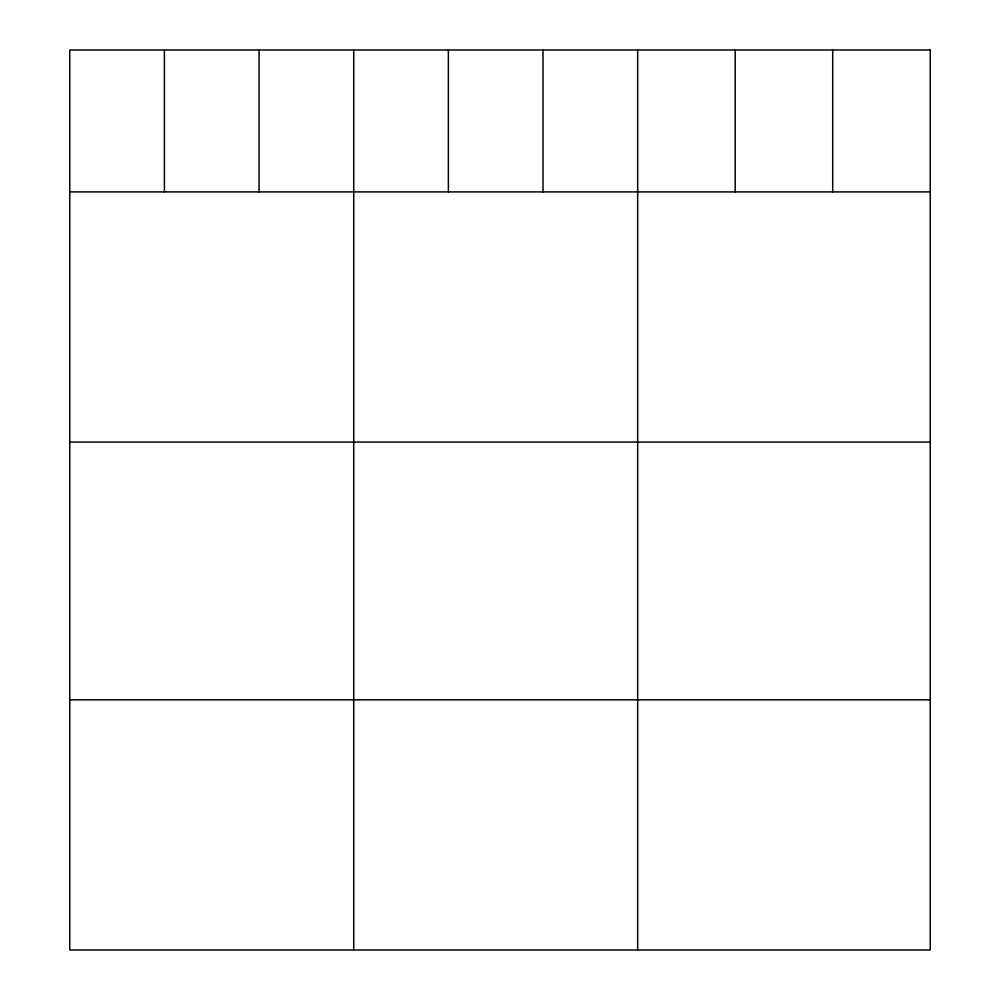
<?xml version="1.0" encoding="UTF-8"?>
<svg xmlns="http://www.w3.org/2000/svg" width="1000" height="1000" viewBox="0 0 1000 1000"><rect width="100%" height="100%" fill="white"/><g stroke="black" fill="none" stroke-linecap="round" stroke-linejoin="round"><path stroke-width="1.5" d="M69.763 191.912L930.238 191.912M69.763 442.075L930.238 442.075M69.763 699.825L930.238 699.825M832.712 50L832.712 191.912M735.2 50L735.2 191.912M637.675 50L637.675 950M543.025 50L543.025 191.912M448.375 50L448.375 191.912M353.725 50L353.725 950M259.062 50L259.062 191.912M164.412 50L164.412 191.912M930.238 50L69.763 50L69.763 950L930.238 950L930.238 50"/></g></svg>
